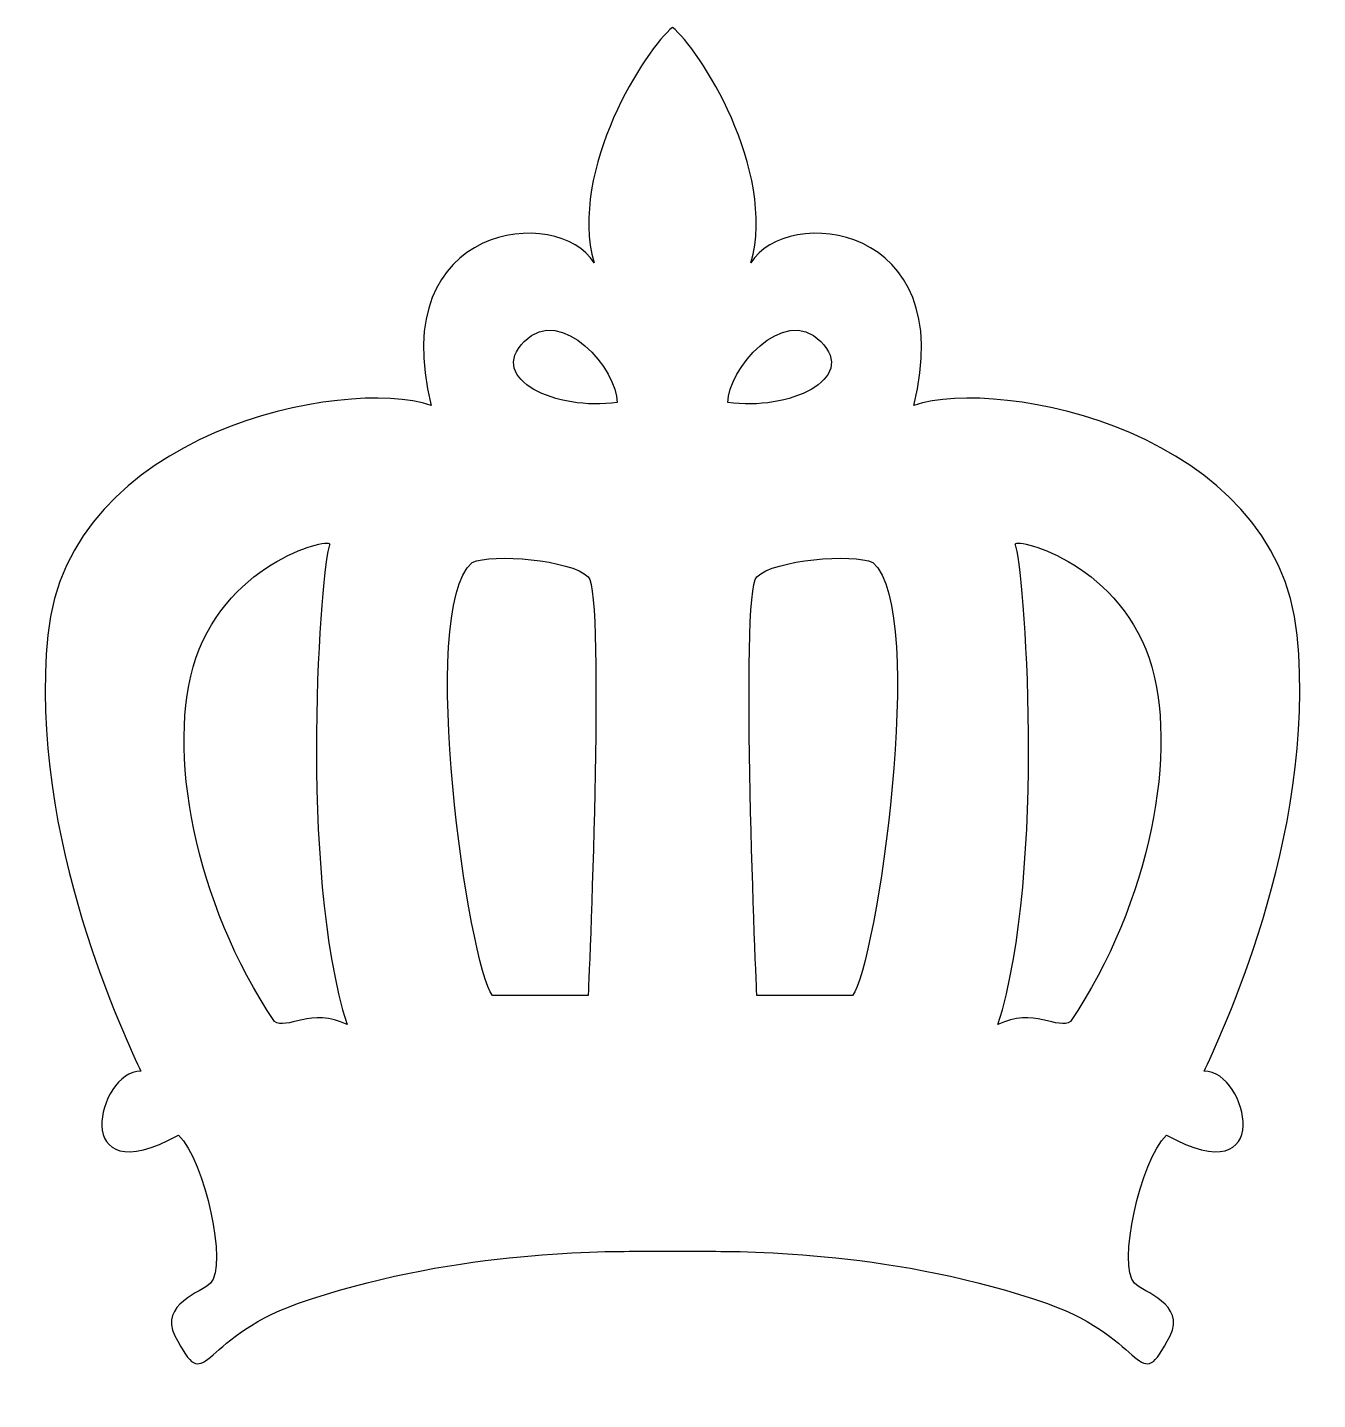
# Model space of a CAD drawing. Header units: centimetres. Extents: x -9.8 to 9.8, y -10.7 to 10.1.
import ezdxf

# ---------------------------------------------------------------- set-up
doc = ezdxf.new("R2010")
doc.units = ezdxf.units.CM
doc.header["$MEASUREMENT"] = 0
doc.layers.add('Camada 1', color=7, linetype='Continuous')

msp = doc.modelspace()

# ---------------------------------------------------------------- linework, layer by layer
at = {"layer": 'Camada 1', "color": 250}
for points, knots in [([(-0.5294, -8.43326), (-1.10294, -8.43326), (-3.44119, -8.43326), (-5.69124, -9.22741), (-5.69124, -9.22741), (-7.23606, -9.77253), (-7.0589, -10.68331), (-7.55454, -9.71374), (-7.55454, -9.71374), (-7.79753, -9.23879), (-7.14713, -9.05093), (-7.01479, -8.91859), (-7.01479, -8.91859), (-6.75007, -8.65387), (-7.10303, -7.06563), (-7.50009, -6.66855), (-7.50009, -6.66855), (-9.1766, -7.59504), (-8.7354, -5.69795), (-8.07363, -5.69795), (-8.07363, -5.69795), (-8.25011, -5.30089), (-9.79424, -2.16848), (-9.48539, 0.91976), (-9.48539, 0.91976), (-9.1766, 4.00805), (-4.98536, 4.84631), (-3.66181, 4.40511), (-3.66181, 4.40511), (-4.36769, 7.18456), (-1.72061, 7.44927), (-1.19118, 6.56691), (-1.19118, 6.56691), (-1.58824, 7.97868), (-0.39706, 9.83167), (0, 10.14049), (0, 10.14049), (0.39706, 9.83167), (1.58824, 7.97869), (1.19118, 6.56692), (1.19118, 6.56692), (1.72061, 7.44928), (4.36769, 7.18459), (3.66181, 4.40512), (3.66181, 4.40512), (4.98534, 4.84631), (9.1766, 4.00806), (9.4854, 0.91979), (9.4854, 0.91979), (9.79422, -2.16848), (8.25009, -5.30086), (8.07364, -5.69794), (8.07364, -5.69794), (8.73542, -5.69794), (9.17661, -7.595), (7.50008, -6.66854), (7.50008, -6.66854), (7.10302, -7.06563), (6.75007, -8.65387), (7.01478, -8.91858), (7.01478, -8.91858), (7.14715, -9.05092), (7.79752, -9.23878), (7.55453, -9.71373), (7.55453, -9.71373), (7.05889, -10.68332), (7.23605, -9.77252), (5.69123, -9.2274), (5.69123, -9.2274), (3.44122, -8.43326), (1.10297, -8.43326), (0.52943, -8.43326), (0.52943, -8.43326), (0.52943, -8.43326), (-0.5294, -8.43326), (-0.5294, -8.43326)], [0, 0, 0, 0, 0.05, 0.05, 0.05, 0.05, 0.1, 0.1, 0.1, 0.1, 0.15, 0.15, 0.15, 0.15, 0.2, 0.2, 0.2, 0.2, 0.25, 0.25, 0.25, 0.25, 0.3, 0.3, 0.3, 0.3, 0.35, 0.35, 0.35, 0.35, 0.4, 0.4, 0.4, 0.4, 0.45, 0.45, 0.45, 0.45, 0.5, 0.5, 0.5, 0.5, 0.55, 0.55, 0.55, 0.55, 0.6, 0.6, 0.6, 0.6, 0.65, 0.65, 0.65, 0.65, 0.7, 0.7, 0.7, 0.7, 0.75, 0.75, 0.75, 0.75, 0.8, 0.8, 0.8, 0.8, 0.85, 0.85, 0.85, 0.85, 0.9, 0.9, 0.9, 0.9, 1, 1, 1, 1]), ([(-0.83823, 4.44922), (-0.83823, 4.93452), (-1.67648, 5.94925), (-2.25002, 5.37571), (-2.25002, 5.37571), (-2.82355, 4.80217), (-1.76472, 4.31688), (-0.83823, 4.44922)], [0, 0, 0, 0, 0.33333333, 0.33333333, 0.33333333, 0.33333333, 1, 1, 1, 1]), ([(2.25004, 5.37571), (1.6765, 5.94925), (0.83828, 4.93454), (0.83828, 4.44922), (0.83828, 4.44922), (1.76474, 4.31688), (2.82355, 4.80217), (2.25004, 5.37571)], [0, 0, 0, 0, 0.33333333, 0.33333333, 0.33333333, 0.33333333, 1, 1, 1, 1]), ([(-5.20594, 2.28744), (-5.13733, 2.42479), (-6.73388, 2.05289), (-7.23537, 0.56683), (-7.23537, 0.56683), (-7.70067, -0.81168), (-7.25431, -3.14342), (-6.04419, -4.94796), (-6.04419, -4.94796), (-5.86771, -5.0803), (-5.47065, -4.72735), (-4.94122, -4.99207), (-4.94122, -4.99207), (-5.69124, -2.65381), (-5.33829, 2.02273), (-5.20594, 2.28744)], [0, 0, 0, 0, 0.2, 0.2, 0.2, 0.2, 0.4, 0.4, 0.4, 0.4, 0.6, 0.6, 0.6, 0.6, 1, 1, 1, 1]), ([(4.94125, -4.99207), (5.47065, -4.72735), (5.86774, -5.08031), (6.04419, -4.94796), (6.04419, -4.94796), (7.25434, -3.14342), (7.70069, -0.81168), (7.23537, 0.56683), (7.23537, 0.56683), (6.73388, 2.05289), (5.13736, 2.42479), (5.20594, 2.28744), (5.20594, 2.28744), (5.33831, 2.02273), (5.69127, -2.65381), (4.94125, -4.99207)], [0, 0, 0, 0, 0.2, 0.2, 0.2, 0.2, 0.4, 0.4, 0.4, 0.4, 0.6, 0.6, 0.6, 0.6, 1, 1, 1, 1]), ([(-1.27942, 1.80214), (-1.54414, 2.06683), (-2.73532, 2.15507), (-3.04414, 2.02272), (-3.04414, 2.02272), (-3.88239, 1.27271), (-3.08827, -4.10969), (-2.73532, -4.55088), (-2.73532, -4.55088), (-2.73532, -4.55088), (-1.27942, -4.55087), (-1.27942, -4.55087), (-1.27942, -4.55087), (-1.27942, -4.55087), (-1.0147, 1.53743), (-1.27942, 1.80214)], [0, 0, 0, 0, 0.2, 0.2, 0.2, 0.2, 0.4, 0.4, 0.4, 0.4, 0.6, 0.6, 0.6, 0.6, 1, 1, 1, 1]), ([(1.27945, -4.55087), (1.27945, -4.55087), (2.73534, -4.55087), (2.73534, -4.55087), (2.73534, -4.55087), (3.08827, -4.10968), (3.88241, 1.27272), (3.04416, 2.02273), (3.04416, 2.02273), (2.73534, 2.15507), (1.54416, 2.06684), (1.27944, 1.80215), (1.27944, 1.80215), (1.01473, 1.53743), (1.27945, -4.55087), (1.27945, -4.55087)], [0, 0, 0, 0, 0.2, 0.2, 0.2, 0.2, 0.4, 0.4, 0.4, 0.4, 0.6, 0.6, 0.6, 0.6, 1, 1, 1, 1])]:
    msp.add_open_spline(points, degree=3, knots=knots, dxfattribs=at)

doc.saveas('drawing.dxf')
